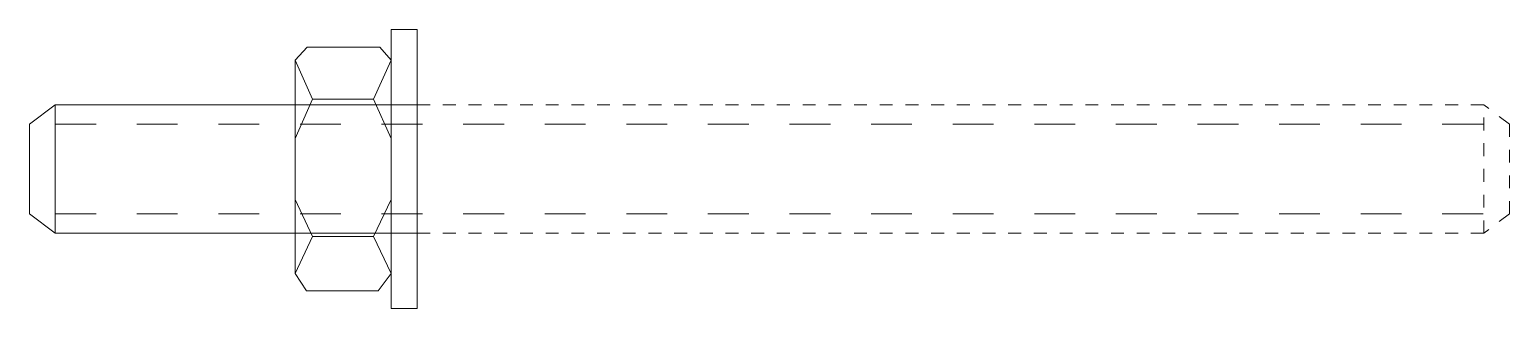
# Model space of a CAD drawing. Header units: metres. Extents: x -30 to 85, y -11 to 11.
import ezdxf

# ---------------------------------------------------------------- set-up
doc = ezdxf.new("R2010")
doc.units = ezdxf.units.M
doc.linetypes.add('Dash', pattern=[6.35, 3.175, -3.175])
doc.linetypes.add('Streep 1_1', pattern=[2, 1, -1])
doc.layers.add('A-DETL-GENF', color=92, linetype='Continuous', lineweight=18)
doc.layers.add('A-DETL-GENF-HDLN', color=1, linetype='Dash', lineweight=18)

# ---------------------------------------------------------------- blocks, each defined once
blk = doc.blocks.new('00 stekeind s e - M10-4340756-00_0 Basismaterialen')
at = {"layer": 'A-DETL-GENF'}
for p, q in [((-2.04, 0), (-2.04, 10.86)), ((-2.04, 10.86), (0, 10.86)), ((0, 10.86), (0, -10.86)), ((-9.5, 8.48), (-8.57, 9.5)), ((-8.57, 9.5), (-2.91, 9.5)), ((-2.91, 9.5), (-2.04, 8.48)), ((-9.5, 8.48), (-8.14, 5.43)), ((-9.5, -8.14), (-9.5, 8.48)), ((-3.39, 5.43), (-2.04, 8.48)), ((-2.04, 8.48), (-2.04, 0)), ((-28.17, 5), (-30.17, 3.5)), ((0, 5), (-28.17, 5)), ((-28.17, -5), (-28.17, 5)), ((-8.14, 5.43), (-9.5, 2.37)), ((-8.14, 5.43), (-3.39, 5.43)), ((-2.04, 2.37), (-3.39, 5.43)), ((-30.17, 3.5), (-30.17, -3.5)), ((-9.5, 2.37), (-9.5, -2.38)), ((-2.04, -2.38), (-2.04, 2.37)), ((-2.04, -10.86), (-2.04, 0)), ((-2.04, 0), (-2.04, -8.14)), ((-9.5, -2.38), (-8.14, -5.26)), ((-3.39, -5.26), (-2.04, -2.38)), ((-30.17, -3.5), (-28.17, -5)), ((-28.17, -5), (0, -5)), ((-8.14, -5.26), (-9.5, -8.14)), ((-8.14, -5.26), (-3.39, -5.26)), ((-2.04, -8.14), (-3.39, -5.26)), ((-8.61, -9.5), (-9.5, -8.14)), ((-2.04, -8.14), (-3.04, -9.5)), ((-3.04, -9.5), (-8.61, -9.5)), ((0, -10.86), (-2.04, -10.86))]:
    blk.add_line(p, q, dxfattribs=at)
at = {"layer": 'A-DETL-GENF', "linetype": 'Streep 1_1', "lineweight": 13}
for p, q in [((0, 5), (83, 5)), ((85, 3.5), (83, 5)), ((83, -5), (83, 5)), ((85, 3.5), (85, -3.5)), ((85, -3.5), (83, -5)), ((0, -5), (83, -5))]:
    blk.add_line(p, q, dxfattribs=at)
at = {"layer": 'A-DETL-GENF-HDLN'}
for p, q in [((-28.17, 3.5), (83, 3.5)), ((-28.17, -3.5), (83, -3.5))]:
    blk.add_line(p, q, dxfattribs=at)

msp = doc.modelspace()

# ---------------------------------------------------------------- block references
msp.add_blockref('00 stekeind s e - M10-4340756-00_0 Basismaterialen', (0, 0))

doc.saveas('drawing.dxf')
